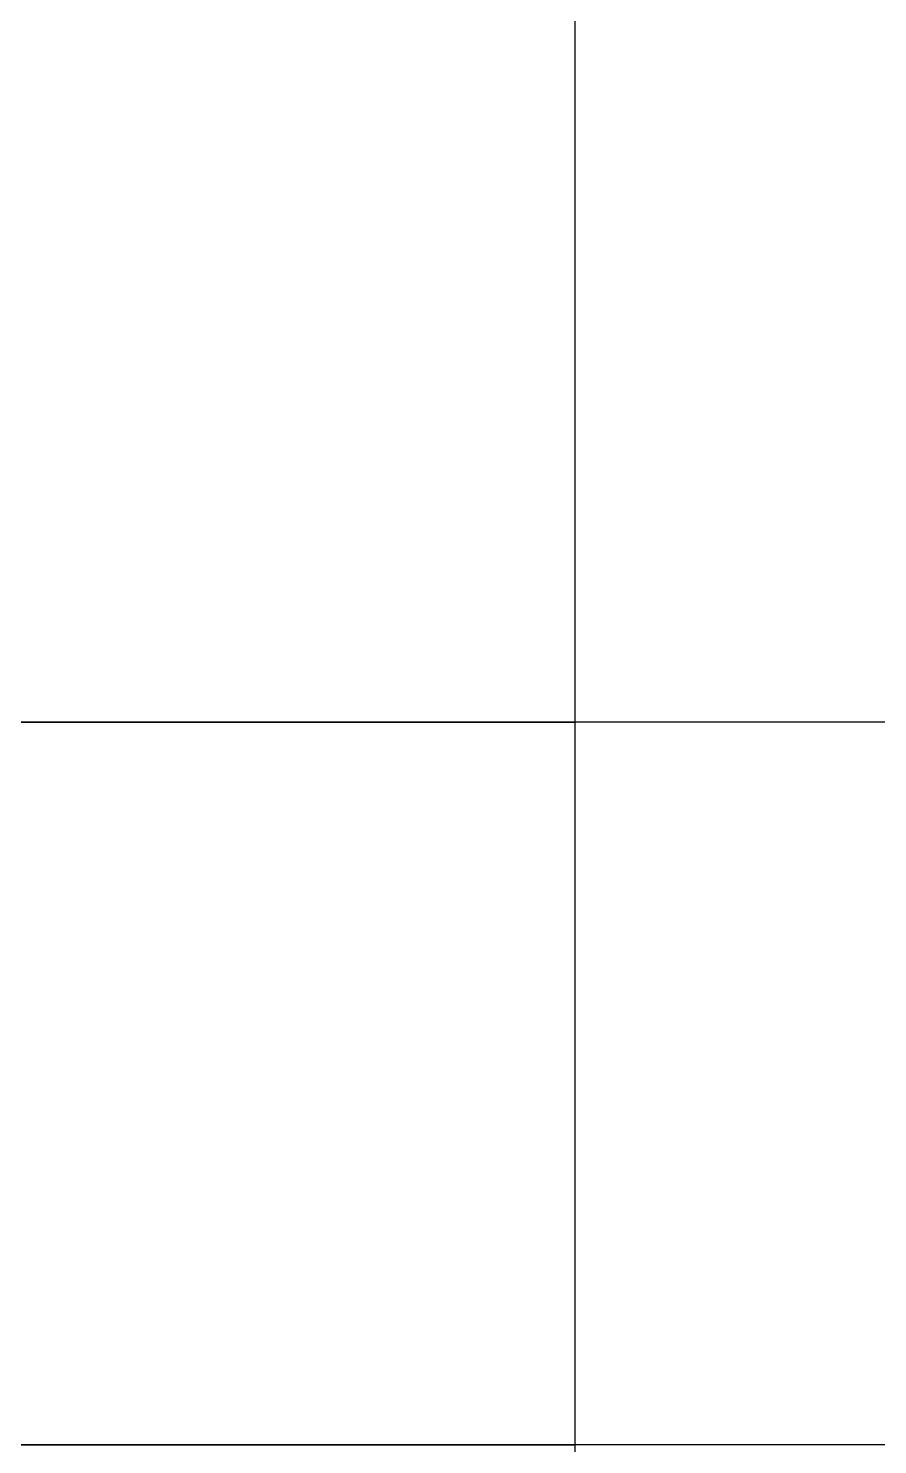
# Model space of a CAD drawing. Extents: x -32000 to 290600, y -96057 to 131250.
# Drawn here: x 205946 to 206651, y 78600 to 79776 of the extents above; entities that cross this region are included whole.
import ezdxf

# ---------------------------------------------------------------- set-up
doc = ezdxf.new("R2010")
doc.units = 0
doc.layers.add('XFDR30-50K$0$A-R-Plan', color=9, linetype='Continuous')
doc.layers.add('XFDR30-50K$0$A-R-Plan (50K_Abnormal)', color=9, linetype='Continuous')

# ---------------------------------------------------------------- blocks, each defined once
blk = doc.blocks.new('XFDR30-50K')
at = {"layer": 'XFDR30-50K$0$A-R-Plan'}
for p, q in [((206400, 75, 0), (206400, 89925, 0)), ((210430.8, 79200, 0), (206400, 79200)), ((243101, 78600), (174600, 78600))]:
    blk.add_line(p, q, dxfattribs=at)
at = {"layer": 'XFDR30-50K$0$A-R-Plan (50K_Abnormal)', "elevation": 0}
for points in [[(205850.8, 79200), (206400, 79200), (206400, 79800), (205850.8, 79800)], [(206400, 78600), (206400, 79200), (205850.8, 79200), (205850.8, 78755.6), (205800, 78755.6), (205800, 78600)]]:
    blk.add_lwpolyline(points, close=True, dxfattribs=at)

msp = doc.modelspace()

# ---------------------------------------------------------------- block references
msp.add_blockref('XFDR30-50K', (0, 0))

doc.saveas('drawing.dxf')
